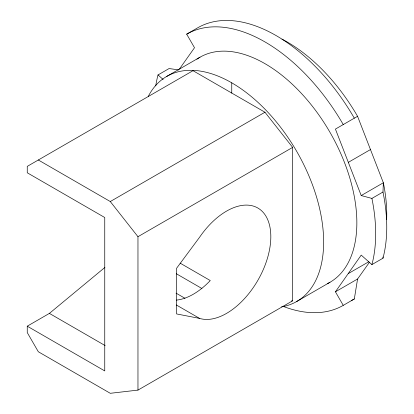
<?xml version="1.0" encoding="UTF-8"?>
<svg xmlns="http://www.w3.org/2000/svg" width="414" height="414" viewBox="0 0 414 414"><rect width="100%" height="100%" fill="white"/><g stroke="black" fill="none" stroke-linecap="round" stroke-linejoin="round"><path stroke-width="0.62" d="M369.412 262.316L357.567 279.015L354.322 298.97L343.253 305.361L335.423 291.803L361.21 255.112L371.907 264.593L382.976 258.201L383.007 256.934M382.976 258.201A156.57 90.397 60 0 0 382.976 192.029L383.354 182.771L357.567 116.303A140.915 81.356 60 0 0 282.006 39.133M179.35 69.154L194.508 47.729L186.678 34.171L197.752 27.779A156.57 90.397 60 0 1 354.322 118.176M27.252 326.185L104.752 370.928L104.752 217.521L27.252 172.778L27.252 166.381L193.002 70.685L264.965 112.235L292.646 147.389L292.646 300.802L137.965 390.102L110.284 393.3L38.321 351.75L27.252 332.577L27.252 326.185L49.395 313.398L104.918 267.408M155.731 85.879A156.57 90.397 60 0 1 158.024 74.934L169.093 68.543L178.698 69.909M166.775 76.399L199.988 57.22M38.321 159.99L110.284 201.54L264.965 112.235M137.965 390.102L137.965 236.694L292.646 147.389M357.567 116.303L335.423 129.085L361.21 195.553L371.907 198.42L382.976 192.029M348.381 162.314L370.525 149.532M361.21 195.553L383.354 182.771A140.915 81.356 60 0 1 386.645 219.684M296.729 301.485L329.942 282.307M348.381 273.535L368.864 261.71M335.423 291.803L357.567 279.015M291.384 300.947L292.646 300.802M199.574 318.397L176.561 313.926L176.561 268.303L199.574 237.258A62.628 36.158 -60 0 1 259.185 208.868A62.628 36.158 -60 0 1 259.185 277.96A62.628 36.158 -60 0 1 199.574 318.397L176.328 304.973M180.162 263.164L210.265 280.547A62.628 36.158 -60 0 1 176.374 300.114M176.255 273.695L201.903 288.501M176.038 293.138L184.96 298.287M49.395 313.398L105.151 345.592M158.024 74.934L163.137 79.472M110.284 201.54L137.965 236.694M231.752 82.831L231.752 93.124M196.878 59.197A129.955 75.027 60 0 1 329.673 131.792A129.955 75.027 60 0 1 327.231 283.745M148.269 96.395A129.955 75.027 60 0 1 291.974 143.565A129.955 75.027 60 0 1 281.546 306.867M354.322 298.97A156.57 90.397 60 0 1 351.579 300.445M343.253 305.361A156.57 90.397 60 0 1 282.995 306.308M186.678 34.171A156.57 90.397 60 0 1 343.253 124.567M371.907 198.42A156.57 90.397 60 0 1 371.907 264.593"/></g></svg>
